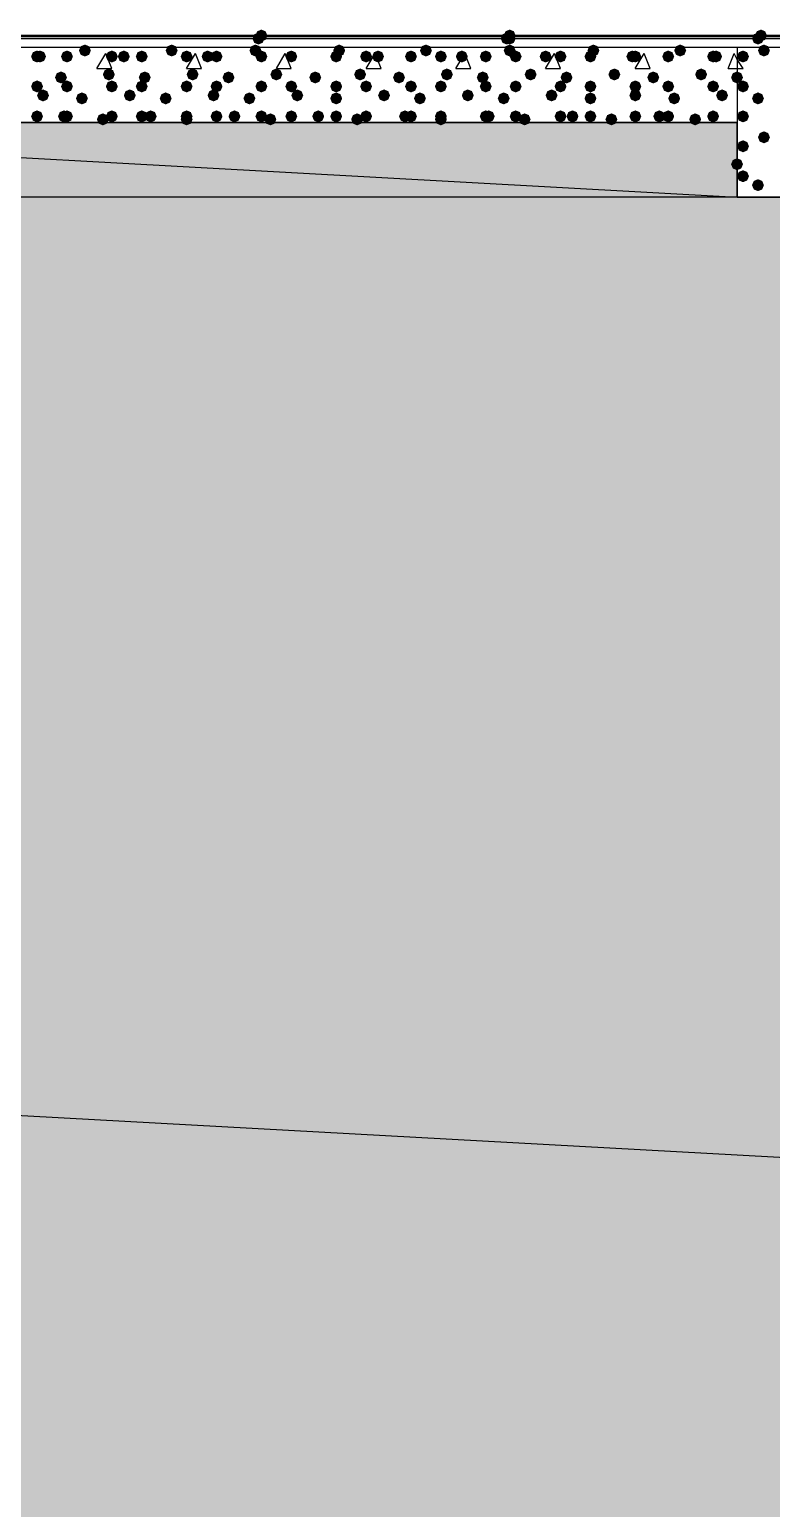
# Model space of a CAD drawing. Header units: millimetres. Extents: x 0 to 420, y 0 to 297.
# Drawn here: x 275.87 to 286.36, y 207.26 to 228.18 of the extents above; entities that cross this region are included whole.
import ezdxf

# ---------------------------------------------------------------- set-up
doc = ezdxf.new("R2010")
doc.units = ezdxf.units.MM
doc.layers.get('0').update_dxf_attribs({"linetype": 'CONTINUOUS'})

msp = doc.modelspace()

# ---------------------------------------------------------------- hatches: boundary and pattern name
at = {"true_color": 0x000007}
h = msp.add_hatch(color=0, dxfattribs=at)
h.paths.add_polyline_path([(38.565667, 228.049667), (386.969, 228.049667)], flags=0)
h.paths.add_polyline_path([(386.969, 228.049667), (38.565667, 228.049667)], flags=0)
at = {"true_color": 0x0000fe}
for points in [[(279.188333, 228.049667), (279.163462, 227.989871), (279.103667, 227.965), (279.043871, 227.989871), (279.019, 228.049667), (279.043871, 228.109462), (279.103667, 228.134333), (279.163462, 228.109463)], [(279.188333, 228.049667), (279.163462, 227.989871), (279.103667, 227.965), (279.043871, 227.989871), (279.019, 228.049667), (279.043871, 228.109462), (279.103667, 228.134333), (279.163462, 228.109463)], [(279.188333, 228.049667), (279.163462, 227.989871), (279.103667, 227.965), (279.043871, 227.989871), (279.019, 228.049667), (279.043871, 228.109462), (279.103667, 228.134333), (279.163462, 228.109463)], [(279.230667, 228.092), (279.205796, 228.032204), (279.146, 228.007333), (279.086204, 228.032204), (279.061333, 228.092), (279.086204, 228.151796), (279.146, 228.176667), (279.205796, 228.151796)], [(282.702, 228.049667), (282.677129, 227.989871), (282.617333, 227.965), (282.557538, 227.989871), (282.532667, 228.049667), (282.557537, 228.109462), (282.617333, 228.134333), (282.677129, 228.109463)], [(282.702, 228.049667), (282.677129, 227.989871), (282.617333, 227.965), (282.557538, 227.989871), (282.532667, 228.049667), (282.557537, 228.109462), (282.617333, 228.134333), (282.677129, 228.109463)], [(282.744333, 228.092), (282.719462, 228.032204), (282.659667, 228.007333), (282.599871, 228.032204), (282.575, 228.092), (282.599871, 228.151796), (282.659667, 228.176667), (282.719462, 228.151796)], [(282.744333, 228.049667), (282.719462, 227.989871), (282.659667, 227.965), (282.599871, 227.989871), (282.575, 228.049667), (282.599871, 228.109462), (282.659667, 228.134333), (282.719462, 228.109463)], [(286.258, 228.049667), (286.233129, 227.989871), (286.173333, 227.965), (286.113538, 227.989871), (286.088667, 228.049667), (286.113537, 228.109462), (286.173333, 228.134333), (286.233129, 228.109463)], [(286.258, 228.049667), (286.233129, 227.989871), (286.173333, 227.965), (286.113538, 227.989871), (286.088667, 228.049667), (286.113537, 228.109462), (286.173333, 228.134333), (286.233129, 228.109463)], [(286.258, 228.049667), (286.233129, 227.989871), (286.173333, 227.965), (286.113538, 227.989871), (286.088667, 228.049667), (286.113537, 228.109462), (286.173333, 228.134333), (286.233129, 228.109463)], [(286.300333, 228.092), (286.275463, 228.032204), (286.215667, 228.007333), (286.155871, 228.032204), (286.131, 228.092), (286.155871, 228.151796), (286.215667, 228.176667), (286.275462, 228.151796)]]:
    msp.add_hatch(color=0, dxfattribs=at).paths.add_polyline_path(points, flags=0)
at = {"true_color": 0x000008}
for points in [[(276.055667, 227.795667), (276.030796, 227.735871), (275.971, 227.711), (275.911204, 227.735871), (275.886333, 227.795667), (275.911204, 227.855462), (275.971, 227.880333), (276.030796, 227.855463)], [(276.098, 227.795667), (276.073129, 227.735871), (276.013333, 227.711), (275.953538, 227.735871), (275.928667, 227.795667), (275.953537, 227.855462), (276.013333, 227.880333), (276.073129, 227.855463)], [(276.479, 227.795667), (276.454129, 227.735871), (276.394333, 227.711), (276.334538, 227.735871), (276.309667, 227.795667), (276.334537, 227.855462), (276.394333, 227.880333), (276.454129, 227.855463)], [(276.733, 227.880333), (276.708129, 227.820537), (276.648333, 227.795667), (276.588538, 227.820537), (276.563667, 227.880333), (276.588537, 227.940129), (276.648333, 227.965), (276.708129, 227.940129)], [(277.114, 227.795667), (277.089129, 227.735871), (277.029333, 227.711), (276.969538, 227.735871), (276.944667, 227.795667), (276.969537, 227.855462), (277.029333, 227.880333), (277.089129, 227.855463)], [(277.283333, 227.795667), (277.258462, 227.735871), (277.198667, 227.711), (277.138871, 227.735871), (277.114, 227.795667), (277.138871, 227.855462), (277.198667, 227.880333), (277.258462, 227.855463)], [(277.537333, 227.795667), (277.512462, 227.735871), (277.452667, 227.711), (277.392871, 227.735871), (277.368, 227.795667), (277.392871, 227.855462), (277.452667, 227.880333), (277.512462, 227.855463)], [(277.960667, 227.880333), (277.935796, 227.820537), (277.876, 227.795667), (277.816204, 227.820537), (277.791333, 227.880333), (277.816204, 227.940129), (277.876, 227.965), (277.935796, 227.940129)], [(278.172333, 227.795667), (278.147462, 227.735871), (278.087667, 227.711), (278.027871, 227.735871), (278.003, 227.795667), (278.027871, 227.855462), (278.087667, 227.880333), (278.147462, 227.855463)], [(278.468667, 227.795667), (278.443796, 227.735871), (278.384, 227.711), (278.324204, 227.735871), (278.299333, 227.795667), (278.324204, 227.855462), (278.384, 227.880333), (278.443796, 227.855463)], [(278.595667, 227.795667), (278.570796, 227.735871), (278.511, 227.711), (278.451204, 227.735871), (278.426333, 227.795667), (278.451204, 227.855462), (278.511, 227.880333), (278.570796, 227.855463)], [(279.146, 227.880333), (279.121129, 227.820537), (279.061333, 227.795667), (279.001537, 227.820537), (278.976667, 227.880333), (279.001537, 227.940129), (279.061333, 227.965), (279.121129, 227.940129)], [(279.230667, 227.795667), (279.205796, 227.735871), (279.146, 227.711), (279.086204, 227.735871), (279.061333, 227.795667), (279.086204, 227.855462), (279.146, 227.880333), (279.205796, 227.855463)], [(279.654, 227.795667), (279.629129, 227.735871), (279.569333, 227.711), (279.509537, 227.735871), (279.484667, 227.795667), (279.509537, 227.855462), (279.569333, 227.880333), (279.629129, 227.855463)], [(279.654, 227.795667), (279.629129, 227.735871), (279.569333, 227.711), (279.509537, 227.735871), (279.484667, 227.795667), (279.509537, 227.855462), (279.569333, 227.880333), (279.629129, 227.855463)], [(280.289, 227.795667), (280.264129, 227.735871), (280.204333, 227.711), (280.144538, 227.735871), (280.119667, 227.795667), (280.144537, 227.855462), (280.204333, 227.880333), (280.264129, 227.855463)], [(280.331333, 227.880333), (280.306462, 227.820537), (280.246667, 227.795667), (280.186871, 227.820537), (280.162, 227.880333), (280.186871, 227.940129), (280.246667, 227.965), (280.306462, 227.940129)], [(280.712333, 227.795667), (280.687462, 227.735871), (280.627667, 227.711), (280.567871, 227.735871), (280.543, 227.795667), (280.567871, 227.855462), (280.627667, 227.880333), (280.687462, 227.855463)], [(280.881667, 227.795667), (280.856796, 227.735871), (280.797, 227.711), (280.737204, 227.735871), (280.712333, 227.795667), (280.737204, 227.855462), (280.797, 227.880333), (280.856796, 227.855463)], [(281.347333, 227.795667), (281.322462, 227.735871), (281.262667, 227.711), (281.202871, 227.735871), (281.178, 227.795667), (281.202871, 227.855462), (281.262667, 227.880333), (281.322462, 227.855463)], [(281.559, 227.880333), (281.534129, 227.820537), (281.474333, 227.795667), (281.414538, 227.820537), (281.389667, 227.880333), (281.414537, 227.940129), (281.474333, 227.965), (281.534129, 227.940129)], [(281.770667, 227.795667), (281.745796, 227.735871), (281.686, 227.711), (281.626204, 227.735871), (281.601333, 227.795667), (281.626204, 227.855462), (281.686, 227.880333), (281.745796, 227.855463)], [(282.067, 227.795667), (282.042129, 227.735871), (281.982333, 227.711), (281.922538, 227.735871), (281.897667, 227.795667), (281.922537, 227.855462), (281.982333, 227.880333), (282.042129, 227.855463)], [(282.405667, 227.795667), (282.380796, 227.735871), (282.321, 227.711), (282.261204, 227.735871), (282.236333, 227.795667), (282.261204, 227.855462), (282.321, 227.880333), (282.380796, 227.855463)], [(282.744333, 227.880333), (282.719462, 227.820537), (282.659667, 227.795667), (282.599871, 227.820537), (282.575, 227.880333), (282.599871, 227.940129), (282.659667, 227.965), (282.719462, 227.940129)], [(282.829, 227.795667), (282.804129, 227.735871), (282.744333, 227.711), (282.684538, 227.735871), (282.659667, 227.795667), (282.684537, 227.855462), (282.744333, 227.880333), (282.804129, 227.855463)], [(283.252333, 227.795667), (283.227463, 227.735871), (283.167667, 227.711), (283.107871, 227.735871), (283.083, 227.795667), (283.107871, 227.855462), (283.167667, 227.880333), (283.227462, 227.855463)], [(283.464, 227.795667), (283.439129, 227.735871), (283.379333, 227.711), (283.319538, 227.735871), (283.294667, 227.795667), (283.319537, 227.855462), (283.379333, 227.880333), (283.439129, 227.855463)], [(283.887333, 227.795667), (283.862462, 227.735871), (283.802667, 227.711), (283.742871, 227.735871), (283.718, 227.795667), (283.742871, 227.855462), (283.802667, 227.880333), (283.862462, 227.855463)], [(283.929667, 227.880333), (283.904796, 227.820537), (283.845, 227.795667), (283.785204, 227.820537), (283.760333, 227.880333), (283.785204, 227.940129), (283.845, 227.965), (283.904796, 227.940129)], [(284.48, 227.795667), (284.455129, 227.735871), (284.395333, 227.711), (284.335537, 227.735871), (284.310667, 227.795667), (284.335537, 227.855462), (284.395333, 227.880333), (284.455129, 227.855463)], [(284.522333, 227.795667), (284.497462, 227.735871), (284.437667, 227.711), (284.377871, 227.735871), (284.353, 227.795667), (284.377871, 227.855462), (284.437667, 227.880333), (284.497462, 227.855463)], [(284.988, 227.795667), (284.963129, 227.735871), (284.903333, 227.711), (284.843538, 227.735871), (284.818667, 227.795667), (284.843537, 227.855462), (284.903333, 227.880333), (284.963129, 227.855463)], [(285.157333, 227.880333), (285.132462, 227.820537), (285.072667, 227.795667), (285.012871, 227.820537), (284.988, 227.880333), (285.012871, 227.940129), (285.072667, 227.965), (285.132462, 227.940129)], [(285.623, 227.795667), (285.598129, 227.735871), (285.538333, 227.711), (285.478538, 227.735871), (285.453667, 227.795667), (285.478537, 227.855462), (285.538333, 227.880333), (285.598129, 227.855463)], [(285.665333, 227.795667), (285.640463, 227.735871), (285.580667, 227.711), (285.520871, 227.735871), (285.496, 227.795667), (285.520871, 227.855462), (285.580667, 227.880333), (285.640462, 227.855463)], [(277.071667, 227.541667), (277.046796, 227.481871), (276.987, 227.457), (276.927204, 227.481871), (276.902333, 227.541667), (276.927204, 227.601462), (276.987, 227.626333), (277.046796, 227.601463)], [(278.257, 227.541667), (278.232129, 227.481871), (278.172333, 227.457), (278.112538, 227.481871), (278.087667, 227.541667), (278.112537, 227.601462), (278.172333, 227.626333), (278.232129, 227.601463)], [(279.442333, 227.541667), (279.417462, 227.481871), (279.357667, 227.457), (279.297871, 227.481871), (279.273, 227.541667), (279.297871, 227.601462), (279.357667, 227.626333), (279.417462, 227.601463)], [(280.627667, 227.541667), (280.602796, 227.481871), (280.543, 227.457), (280.483204, 227.481871), (280.458333, 227.541667), (280.483204, 227.601462), (280.543, 227.626333), (280.602796, 227.601463)], [(281.855333, 227.541667), (281.830462, 227.481871), (281.770667, 227.457), (281.710871, 227.481871), (281.686, 227.541667), (281.710871, 227.601462), (281.770667, 227.626333), (281.830462, 227.601463)], [(283.040667, 227.541667), (283.015796, 227.481871), (282.956, 227.457), (282.896204, 227.481871), (282.871333, 227.541667), (282.896204, 227.601462), (282.956, 227.626333), (283.015796, 227.601463)], [(284.226, 227.541667), (284.201129, 227.481871), (284.141333, 227.457), (284.081537, 227.481871), (284.056667, 227.541667), (284.081537, 227.601462), (284.141333, 227.626333), (284.201129, 227.601463)], [(285.453667, 227.541667), (285.428796, 227.481871), (285.369, 227.457), (285.309204, 227.481871), (285.284333, 227.541667), (285.309204, 227.601462), (285.369, 227.626333), (285.428796, 227.601463)], [(276.055667, 227.372333), (276.030796, 227.312537), (275.971, 227.287667), (275.911204, 227.312537), (275.886333, 227.372333), (275.911204, 227.432129), (275.971, 227.457), (276.030796, 227.432129)], [(276.394333, 227.499333), (276.369462, 227.439537), (276.309667, 227.414667), (276.249871, 227.439537), (276.225, 227.499333), (276.249871, 227.559129), (276.309667, 227.584), (276.369462, 227.559129)], [(276.479, 227.372333), (276.454129, 227.312537), (276.394333, 227.287667), (276.334538, 227.312537), (276.309667, 227.372333), (276.334537, 227.432129), (276.394333, 227.457), (276.454129, 227.432129)], [(277.114, 227.372333), (277.089129, 227.312537), (277.029333, 227.287667), (276.969538, 227.312537), (276.944667, 227.372333), (276.969537, 227.432129), (277.029333, 227.457), (277.089129, 227.432129)], [(277.537333, 227.372333), (277.512462, 227.312537), (277.452667, 227.287667), (277.392871, 227.312537), (277.368, 227.372333), (277.392871, 227.432129), (277.452667, 227.457), (277.512462, 227.432129)], [(277.579667, 227.499333), (277.554796, 227.439537), (277.495, 227.414667), (277.435204, 227.439537), (277.410333, 227.499333), (277.435204, 227.559129), (277.495, 227.584), (277.554796, 227.559129)], [(278.172333, 227.372333), (278.147462, 227.312537), (278.087667, 227.287667), (278.027871, 227.312537), (278.003, 227.372333), (278.027871, 227.432129), (278.087667, 227.457), (278.147462, 227.432129)], [(278.595667, 227.372333), (278.570796, 227.312537), (278.511, 227.287667), (278.451204, 227.312537), (278.426333, 227.372333), (278.451204, 227.432129), (278.511, 227.457), (278.570796, 227.432129)], [(278.765, 227.499333), (278.740129, 227.439537), (278.680333, 227.414667), (278.620538, 227.439537), (278.595667, 227.499333), (278.620537, 227.559129), (278.680333, 227.584), (278.740129, 227.559129)], [(279.230667, 227.372333), (279.205796, 227.312537), (279.146, 227.287667), (279.086204, 227.312537), (279.061333, 227.372333), (279.086204, 227.432129), (279.146, 227.457), (279.205796, 227.432129)], [(279.654, 227.372333), (279.629129, 227.312537), (279.569333, 227.287667), (279.509537, 227.312537), (279.484667, 227.372333), (279.509537, 227.432129), (279.569333, 227.457), (279.629129, 227.432129)], [(279.992667, 227.499333), (279.967796, 227.439537), (279.908, 227.414667), (279.848204, 227.439537), (279.823333, 227.499333), (279.848204, 227.559129), (279.908, 227.584), (279.967796, 227.559129)], [(280.289, 227.372333), (280.264129, 227.312537), (280.204333, 227.287667), (280.144538, 227.312537), (280.119667, 227.372333), (280.144537, 227.432129), (280.204333, 227.457), (280.264129, 227.432129)], [(280.712333, 227.372333), (280.687462, 227.312537), (280.627667, 227.287667), (280.567871, 227.312537), (280.543, 227.372333), (280.567871, 227.432129), (280.627667, 227.457), (280.687462, 227.432129)], [(281.178, 227.499333), (281.153129, 227.439537), (281.093333, 227.414667), (281.033537, 227.439537), (281.008667, 227.499333), (281.033537, 227.559129), (281.093333, 227.584), (281.153129, 227.559129)], [(281.347333, 227.372333), (281.322462, 227.312537), (281.262667, 227.287667), (281.202871, 227.312537), (281.178, 227.372333), (281.202871, 227.432129), (281.262667, 227.457), (281.322462, 227.432129)], [(281.770667, 227.372333), (281.745796, 227.312537), (281.686, 227.287667), (281.626204, 227.312537), (281.601333, 227.372333), (281.626204, 227.432129), (281.686, 227.457), (281.745796, 227.432129)], [(282.363333, 227.499333), (282.338462, 227.439537), (282.278667, 227.414667), (282.218871, 227.439537), (282.194, 227.499333), (282.218871, 227.559129), (282.278667, 227.584), (282.338462, 227.559129)], [(282.405667, 227.372333), (282.380796, 227.312537), (282.321, 227.287667), (282.261204, 227.312537), (282.236333, 227.372333), (282.261204, 227.432129), (282.321, 227.457), (282.380796, 227.432129)], [(282.829, 227.372333), (282.804129, 227.312537), (282.744333, 227.287667), (282.684538, 227.312537), (282.659667, 227.372333), (282.684537, 227.432129), (282.744333, 227.457), (282.804129, 227.432129)], [(283.464, 227.372333), (283.439129, 227.312537), (283.379333, 227.287667), (283.319538, 227.312537), (283.294667, 227.372333), (283.319537, 227.432129), (283.379333, 227.457), (283.439129, 227.432129)], [(283.548667, 227.499333), (283.523796, 227.439537), (283.464, 227.414667), (283.404204, 227.439537), (283.379333, 227.499333), (283.404204, 227.559129), (283.464, 227.584), (283.523796, 227.559129)], [(283.887333, 227.372333), (283.862462, 227.312537), (283.802667, 227.287667), (283.742871, 227.312537), (283.718, 227.372333), (283.742871, 227.432129), (283.802667, 227.457), (283.862462, 227.432129)], [(284.522333, 227.372333), (284.497462, 227.312537), (284.437667, 227.287667), (284.377871, 227.312537), (284.353, 227.372333), (284.377871, 227.432129), (284.437667, 227.457), (284.497462, 227.432129)], [(284.776333, 227.499333), (284.751463, 227.439537), (284.691667, 227.414667), (284.631871, 227.439537), (284.607, 227.499333), (284.631871, 227.559129), (284.691667, 227.584), (284.751462, 227.559129)], [(284.988, 227.372333), (284.963129, 227.312537), (284.903333, 227.287667), (284.843538, 227.312537), (284.818667, 227.372333), (284.843537, 227.432129), (284.903333, 227.457), (284.963129, 227.432129)], [(285.623, 227.372333), (285.598129, 227.312537), (285.538333, 227.287667), (285.478538, 227.312537), (285.453667, 227.372333), (285.478537, 227.432129), (285.538333, 227.457), (285.598129, 227.432129)], [(276.140333, 227.245333), (276.115463, 227.185537), (276.055667, 227.160667), (275.995871, 227.185537), (275.971, 227.245333), (275.995871, 227.305129), (276.055667, 227.33), (276.115462, 227.305129)], [(276.690667, 227.203), (276.665796, 227.143204), (276.606, 227.118333), (276.546204, 227.143204), (276.521333, 227.203), (276.546204, 227.262796), (276.606, 227.287667), (276.665796, 227.262796)], [(277.368, 227.245333), (277.343129, 227.185537), (277.283333, 227.160667), (277.223538, 227.185537), (277.198667, 227.245333), (277.223537, 227.305129), (277.283333, 227.33), (277.343129, 227.305129)], [(277.876, 227.203), (277.851129, 227.143204), (277.791333, 227.118333), (277.731537, 227.143204), (277.706667, 227.203), (277.731537, 227.262796), (277.791333, 227.287667), (277.851129, 227.262796)], [(278.553333, 227.245333), (278.528462, 227.185537), (278.468667, 227.160667), (278.408871, 227.185537), (278.384, 227.245333), (278.408871, 227.305129), (278.468667, 227.33), (278.528462, 227.305129)], [(279.061333, 227.203), (279.036462, 227.143204), (278.976667, 227.118333), (278.916871, 227.143204), (278.892, 227.203), (278.916871, 227.262796), (278.976667, 227.287667), (279.036462, 227.262796)], [(279.738667, 227.245333), (279.713796, 227.185537), (279.654, 227.160667), (279.594204, 227.185537), (279.569333, 227.245333), (279.594204, 227.305129), (279.654, 227.33), (279.713796, 227.305129)], [(280.289, 227.203), (280.264129, 227.143204), (280.204333, 227.118333), (280.144538, 227.143204), (280.119667, 227.203), (280.144537, 227.262796), (280.204333, 227.287667), (280.264129, 227.262796)], [(280.966333, 227.245333), (280.941462, 227.185537), (280.881667, 227.160667), (280.821871, 227.185537), (280.797, 227.245333), (280.821871, 227.305129), (280.881667, 227.33), (280.941462, 227.305129)], [(281.474333, 227.203), (281.449462, 227.143204), (281.389667, 227.118333), (281.329871, 227.143204), (281.305, 227.203), (281.329871, 227.262796), (281.389667, 227.287667), (281.449462, 227.262796)], [(282.151667, 227.245333), (282.126796, 227.185537), (282.067, 227.160667), (282.007204, 227.185537), (281.982333, 227.245333), (282.007204, 227.305129), (282.067, 227.33), (282.126796, 227.305129)], [(282.659667, 227.203), (282.634796, 227.143204), (282.575, 227.118333), (282.515204, 227.143204), (282.490333, 227.203), (282.515204, 227.262796), (282.575, 227.287667), (282.634796, 227.262796)], [(283.337, 227.245333), (283.312129, 227.185537), (283.252333, 227.160667), (283.192538, 227.185537), (283.167667, 227.245333), (283.192537, 227.305129), (283.252333, 227.33), (283.312129, 227.305129)], [(283.887333, 227.203), (283.862462, 227.143204), (283.802667, 227.118333), (283.742871, 227.143204), (283.718, 227.203), (283.742871, 227.262796), (283.802667, 227.287667), (283.862462, 227.262796)], [(284.522333, 227.245333), (284.497462, 227.185537), (284.437667, 227.160667), (284.377871, 227.185537), (284.353, 227.245333), (284.377871, 227.305129), (284.437667, 227.33), (284.497462, 227.305129)], [(285.072667, 227.203), (285.047796, 227.143204), (284.988, 227.118333), (284.928204, 227.143204), (284.903333, 227.203), (284.928204, 227.262796), (284.988, 227.287667), (285.047796, 227.262796)], [(285.75, 227.245333), (285.725129, 227.185537), (285.665333, 227.160667), (285.605537, 227.185537), (285.580667, 227.245333), (285.605537, 227.305129), (285.665333, 227.33), (285.725129, 227.305129)], [(276.055667, 226.949), (276.030796, 226.889204), (275.971, 226.864333), (275.911204, 226.889204), (275.886333, 226.949), (275.911204, 227.008796), (275.971, 227.033667), (276.030796, 227.008796)], [(276.436667, 226.949), (276.411796, 226.889204), (276.352, 226.864333), (276.292204, 226.889204), (276.267333, 226.949), (276.292204, 227.008796), (276.352, 227.033667), (276.411796, 227.008796)], [(276.479, 226.949), (276.454129, 226.889204), (276.394333, 226.864333), (276.334538, 226.889204), (276.309667, 226.949), (276.334537, 227.008796), (276.394333, 227.033667), (276.454129, 227.008796)], [(277.114, 226.949), (277.089129, 226.889204), (277.029333, 226.864333), (276.969538, 226.889204), (276.944667, 226.949), (276.969537, 227.008796), (277.029333, 227.033667), (277.089129, 227.008796)], [(277.537333, 226.949), (277.512462, 226.889204), (277.452667, 226.864333), (277.392871, 226.889204), (277.368, 226.949), (277.392871, 227.008796), (277.452667, 227.033667), (277.512462, 227.008796)], [(277.664333, 226.949), (277.639462, 226.889204), (277.579667, 226.864333), (277.519871, 226.889204), (277.495, 226.949), (277.519871, 227.008796), (277.579667, 227.033667), (277.639462, 227.008796)], [(278.172333, 226.949), (278.147462, 226.889204), (278.087667, 226.864333), (278.027871, 226.889204), (278.003, 226.949), (278.027871, 227.008796), (278.087667, 227.033667), (278.147462, 227.008796)], [(278.595667, 226.949), (278.570796, 226.889204), (278.511, 226.864333), (278.451204, 226.889204), (278.426333, 226.949), (278.451204, 227.008796), (278.511, 227.033667), (278.570796, 227.008796)], [(278.849667, 226.949), (278.824796, 226.889204), (278.765, 226.864333), (278.705204, 226.889204), (278.680333, 226.949), (278.705204, 227.008796), (278.765, 227.033667), (278.824796, 227.008796)], [(279.230667, 226.949), (279.205796, 226.889204), (279.146, 226.864333), (279.086204, 226.889204), (279.061333, 226.949), (279.086204, 227.008796), (279.146, 227.033667), (279.205796, 227.008796)], [(279.654, 226.949), (279.629129, 226.889204), (279.569333, 226.864333), (279.509537, 226.889204), (279.484667, 226.949), (279.509537, 227.008796), (279.569333, 227.033667), (279.629129, 227.008796)], [(280.035, 226.949), (280.010129, 226.889204), (279.950333, 226.864333), (279.890538, 226.889204), (279.865667, 226.949), (279.890537, 227.008796), (279.950333, 227.033667), (280.010129, 227.008796)], [(280.289, 226.949), (280.264129, 226.889204), (280.204333, 226.864333), (280.144538, 226.889204), (280.119667, 226.949), (280.144537, 227.008796), (280.204333, 227.033667), (280.264129, 227.008796)], [(280.712333, 226.949), (280.687462, 226.889204), (280.627667, 226.864333), (280.567871, 226.889204), (280.543, 226.949), (280.567871, 227.008796), (280.627667, 227.033667), (280.687462, 227.008796)], [(281.262667, 226.949), (281.237796, 226.889204), (281.178, 226.864333), (281.118204, 226.889204), (281.093333, 226.949), (281.118204, 227.008796), (281.178, 227.033667), (281.237796, 227.008796)], [(281.347333, 226.949), (281.322462, 226.889204), (281.262667, 226.864333), (281.202871, 226.889204), (281.178, 226.949), (281.202871, 227.008796), (281.262667, 227.033667), (281.322462, 227.008796)], [(281.770667, 226.949), (281.745796, 226.889204), (281.686, 226.864333), (281.626204, 226.889204), (281.601333, 226.949), (281.626204, 227.008796), (281.686, 227.033667), (281.745796, 227.008796)], [(282.405667, 226.949), (282.380796, 226.889204), (282.321, 226.864333), (282.261204, 226.889204), (282.236333, 226.949), (282.261204, 227.008796), (282.321, 227.033667), (282.380796, 227.008796)], [(282.448, 226.949), (282.423129, 226.889204), (282.363333, 226.864333), (282.303538, 226.889204), (282.278667, 226.949), (282.303537, 227.008796), (282.363333, 227.033667), (282.423129, 227.008796)], [(282.829, 226.949), (282.804129, 226.889204), (282.744333, 226.864333), (282.684538, 226.889204), (282.659667, 226.949), (282.684537, 227.008796), (282.744333, 227.033667), (282.804129, 227.008796)], [(283.464, 226.949), (283.439129, 226.889204), (283.379333, 226.864333), (283.319538, 226.889204), (283.294667, 226.949), (283.319537, 227.008796), (283.379333, 227.033667), (283.439129, 227.008796)], [(283.633333, 226.949), (283.608462, 226.889204), (283.548667, 226.864333), (283.488871, 226.889204), (283.464, 226.949), (283.488871, 227.008796), (283.548667, 227.033667), (283.608462, 227.008796)], [(283.887333, 226.949), (283.862462, 226.889204), (283.802667, 226.864333), (283.742871, 226.889204), (283.718, 226.949), (283.742871, 227.008796), (283.802667, 227.033667), (283.862462, 227.008796)], [(284.522333, 226.949), (284.497462, 226.889204), (284.437667, 226.864333), (284.377871, 226.889204), (284.353, 226.949), (284.377871, 227.008796), (284.437667, 227.033667), (284.497462, 227.008796)], [(284.861, 226.949), (284.836129, 226.889204), (284.776333, 226.864333), (284.716537, 226.889204), (284.691667, 226.949), (284.716537, 227.008796), (284.776333, 227.033667), (284.836129, 227.008796)], [(284.988, 226.949), (284.963129, 226.889204), (284.903333, 226.864333), (284.843538, 226.889204), (284.818667, 226.949), (284.843537, 227.008796), (284.903333, 227.033667), (284.963129, 227.008796)], [(285.623, 226.949), (285.598129, 226.889204), (285.538333, 226.864333), (285.478538, 226.889204), (285.453667, 226.949), (285.478537, 227.008796), (285.538333, 227.033667), (285.598129, 227.008796)], [(276.987, 226.906667), (276.962129, 226.846871), (276.902333, 226.822), (276.842538, 226.846871), (276.817667, 226.906667), (276.842537, 226.966462), (276.902333, 226.991333), (276.962129, 226.966463)], [(278.172333, 226.906667), (278.147462, 226.846871), (278.087667, 226.822), (278.027871, 226.846871), (278.003, 226.906667), (278.027871, 226.966462), (278.087667, 226.991333), (278.147462, 226.966463)], [(279.357667, 226.906667), (279.332796, 226.846871), (279.273, 226.822), (279.213204, 226.846871), (279.188333, 226.906667), (279.213204, 226.966462), (279.273, 226.991333), (279.332796, 226.966463)], [(280.585333, 226.906667), (280.560462, 226.846871), (280.500667, 226.822), (280.440871, 226.846871), (280.416, 226.906667), (280.440871, 226.966462), (280.500667, 226.991333), (280.560462, 226.966463)], [(281.770667, 226.906667), (281.745796, 226.846871), (281.686, 226.822), (281.626204, 226.846871), (281.601333, 226.906667), (281.626204, 226.966462), (281.686, 226.991333), (281.745796, 226.966463)], [(282.956, 226.906667), (282.931129, 226.846871), (282.871333, 226.822), (282.811537, 226.846871), (282.786667, 226.906667), (282.811537, 226.966462), (282.871333, 226.991333), (282.931129, 226.966463)], [(284.183667, 226.906667), (284.158796, 226.846871), (284.099, 226.822), (284.039204, 226.846871), (284.014333, 226.906667), (284.039204, 226.966462), (284.099, 226.991333), (284.158796, 226.966463)], [(285.369, 226.906667), (285.344129, 226.846871), (285.284333, 226.822), (285.224538, 226.846871), (285.199667, 226.906667), (285.224537, 226.966462), (285.284333, 226.991333), (285.344129, 226.966463)]]:
    msp.add_hatch(color=0, dxfattribs=at).paths.add_polyline_path(points, flags=0)
at = {"true_color": 0x000007}
for points in [[(286.046333, 227.795667), (286.021462, 227.735871), (285.961667, 227.711), (285.901871, 227.735871), (285.877, 227.795667), (285.901871, 227.855462), (285.961667, 227.880333), (286.021462, 227.855463)], [(286.342667, 227.880333), (286.317796, 227.820537), (286.258, 227.795667), (286.198204, 227.820537), (286.173333, 227.880333), (286.198204, 227.940129), (286.258, 227.965), (286.317796, 227.940129)], [(285.961667, 227.499333), (285.936796, 227.439537), (285.877, 227.414667), (285.817204, 227.439537), (285.792333, 227.499333), (285.817204, 227.559129), (285.877, 227.584), (285.936796, 227.559129)], [(286.046333, 227.372333), (286.021462, 227.312537), (285.961667, 227.287667), (285.901871, 227.312537), (285.877, 227.372333), (285.901871, 227.432129), (285.961667, 227.457), (286.021462, 227.432129)], [(286.258, 227.203), (286.233129, 227.143204), (286.173333, 227.118333), (286.113538, 227.143204), (286.088667, 227.203), (286.113537, 227.262796), (286.173333, 227.287667), (286.233129, 227.262796)], [(286.046333, 226.949), (286.021462, 226.889204), (285.961667, 226.864333), (285.901871, 226.889204), (285.877, 226.949), (285.901871, 227.008796), (285.961667, 227.033667), (286.021462, 227.008796)], [(286.046333, 226.949), (286.021462, 226.889204), (285.961667, 226.864333), (285.901871, 226.889204), (285.877, 226.949), (285.901871, 227.008796), (285.961667, 227.033667), (286.021462, 227.008796)], [(286.046333, 226.525667), (286.021462, 226.465871), (285.961667, 226.441), (285.901871, 226.465871), (285.877, 226.525667), (285.901871, 226.585462), (285.961667, 226.610333), (286.021462, 226.585463)], [(286.342667, 226.652667), (286.317796, 226.592871), (286.258, 226.568), (286.198204, 226.592871), (286.173333, 226.652667), (286.198204, 226.712462), (286.258, 226.737333), (286.317796, 226.712463)], [(285.961667, 226.271667), (285.936796, 226.211871), (285.877, 226.187), (285.817204, 226.211871), (285.792333, 226.271667), (285.817204, 226.331462), (285.877, 226.356333), (285.936796, 226.331463)], [(286.046333, 226.102333), (286.021462, 226.042537), (285.961667, 226.017667), (285.901871, 226.042537), (285.877, 226.102333), (285.901871, 226.162129), (285.961667, 226.187), (286.021462, 226.162129)], [(286.258, 225.975333), (286.233129, 225.915537), (286.173333, 225.890667), (286.113538, 225.915537), (286.088667, 225.975333), (286.113537, 226.035129), (286.173333, 226.06), (286.233129, 226.035129)]]:
    msp.add_hatch(color=0, dxfattribs=at).paths.add_polyline_path(points, flags=0)
at = {"true_color": 0x000008}
h = msp.add_hatch(color=0, dxfattribs=at)
h.paths.add_polyline_path([(285.877, 226.864333), (266.784667, 226.864333), (285.877, 225.806)], flags=0)
h.paths.add_polyline_path([(266.784667, 226.864333), (285.877, 225.806), (266.784667, 225.806)], flags=0)
h = msp.add_hatch(color=0, dxfattribs=at)
h.paths.add_polyline_path([(385.826, 225.806), (39.708667, 225.806), (385.826, 206.756)], flags=0)
h.paths.add_polyline_path([(39.708667, 225.806), (385.826, 206.756), (39.708667, 206.756)], flags=0)

# ---------------------------------------------------------------- linework, layer by layer
at = {"color": 0, "true_color": 0x000007}
for points in [[(387.011333, 228.092), (38.481, 228.092), (38.481, 228.049667)], [(387.011333, 228.092), (38.523333, 228.092), (387.011333, 228.092), (38.523333, 228.049667)], [(38.523333, 228.049667), (387.011333, 228.049667)], [(387.011333, 228.049667), (386.969, 228.049667), (38.565667, 228.049667), (38.523333, 228.049667)], [(38.565667, 228.049667), (386.969, 228.049667)], [(285.877, 227.922667), (266.784667, 227.922667)], [(285.961667, 227.626333), (285.877, 227.753333)], [(285.877, 227.626333), (285.961667, 227.626333)], [(266.784667, 226.864333), (285.877, 226.864333)]]:
    msp.add_lwpolyline(points, dxfattribs=at)
for points in [[(38.523333, 228.049667), (387.011333, 228.049667)], [(38.565667, 228.049667), (386.969, 228.049667)], [(386.969, 228.049667), (38.565667, 228.049667)], [(285.877, 227.922667), (285.877, 225.806), (287.993667, 225.806), (287.993667, 227.922667)]]:
    msp.add_lwpolyline(points, close=True, dxfattribs=at)
at = {"color": 0, "true_color": 0x000008}
for points in [[(276.817667, 227.626333), (276.944667, 227.838)], [(277.029333, 227.626333), (276.944667, 227.838)], [(278.087667, 227.626333), (278.214667, 227.838)], [(278.299333, 227.626333), (278.214667, 227.838)], [(279.357667, 227.626333), (279.484667, 227.838)], [(279.569333, 227.626333), (279.484667, 227.838)], [(280.627667, 227.626333), (280.754667, 227.838)], [(280.839333, 227.626333), (280.754667, 227.838)], [(281.897667, 227.626333), (282.024667, 227.838)], [(282.109333, 227.626333), (282.024667, 227.838)], [(283.167667, 227.626333), (283.294667, 227.838)], [(283.379333, 227.626333), (283.294667, 227.838)], [(284.437667, 227.626333), (284.564667, 227.838)], [(284.649333, 227.626333), (284.564667, 227.838)], [(285.75, 227.626333), (285.834667, 227.838)], [(285.877, 227.753333), (285.834667, 227.838)], [(276.817667, 227.626333), (277.029333, 227.626333)], [(278.087667, 227.626333), (278.299333, 227.626333)], [(279.357667, 227.626333), (279.569333, 227.626333)], [(280.627667, 227.626333), (280.839333, 227.626333)], [(281.897667, 227.626333), (282.109333, 227.626333)], [(283.167667, 227.626333), (283.379333, 227.626333)], [(284.437667, 227.626333), (284.649333, 227.626333)], [(285.75, 227.626333), (285.877, 227.626333)]]:
    msp.add_lwpolyline(points, dxfattribs=at)
for points in [[(285.877, 226.864333), (266.784667, 226.864333), (285.877, 225.806)], [(266.784667, 226.864333), (285.877, 225.806), (266.784667, 225.806)], [(385.826, 225.806), (39.708667, 225.806), (385.826, 206.756)], [(39.708667, 225.806), (385.826, 206.756), (39.708667, 206.756)]]:
    msp.add_lwpolyline(points, close=True, dxfattribs=at)

doc.saveas('drawing.dxf')
